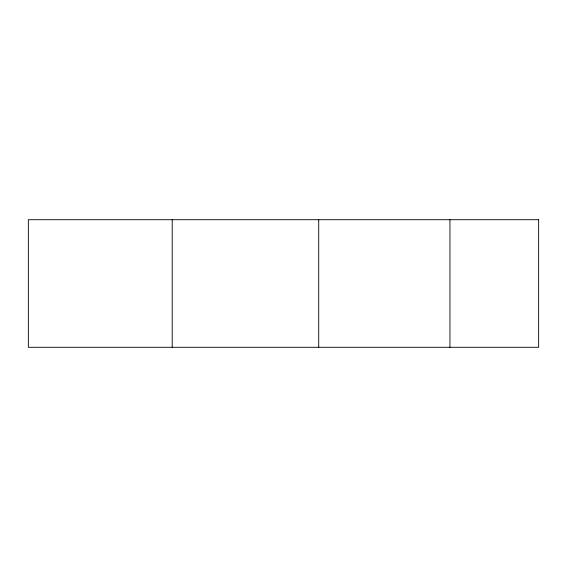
<?xml version="1.0" encoding="UTF-8"?>
<svg xmlns="http://www.w3.org/2000/svg" width="567" height="567" viewBox="0 0 567 567"><rect width="100%" height="100%" fill="white"/><g stroke="black" fill="none" stroke-linecap="round" stroke-linejoin="round"><path stroke-width="0.85" d="M449.943 219.713L449.943 347.288M318.718 219.713L318.718 347.288M172.205 219.713L172.205 347.288M538.65 219.713L28.35 219.713L28.35 347.288L538.65 347.288L538.65 219.713"/></g></svg>
